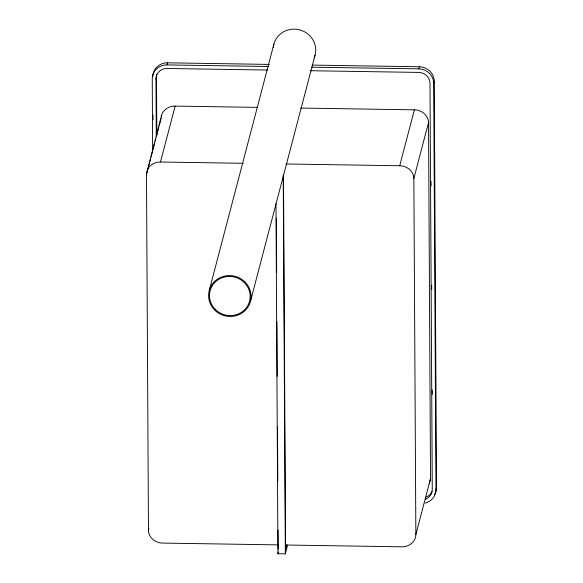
<?xml version="1.0" encoding="UTF-8"?>
<svg xmlns="http://www.w3.org/2000/svg" width="583" height="583" viewBox="0 0 583 583"><rect width="100%" height="100%" fill="white"/><g stroke="black" fill="none" stroke-linecap="round" stroke-linejoin="round"><path stroke-width="0.87" d="M278.718 544.894L162.621 543.079C155.661 543.13 148.512 537.664 148.476 530.362L146.479 174.281L161.608 115.142C163.313 109.415 169.369 105.931 175.148 106.091L257.016 107.374M286.013 163.976L399.712 165.754C406.672 165.703 413.821 171.169 413.857 178.471L415.854 534.553C415.949 541.796 408.719 547.153 401.847 546.825L285.75 545.003M300.675 108.059L414.382 109.837C421.341 109.786 428.49 115.252 428.527 122.554L430.516 478.636L429.474 483.402M161.258 116.738L161.608 115.142M156.273 136.364L155.953 78.989L156.499 76.898A11.143 10.662 14.7 0 1 156.863 74.136M152.644 149.969L152.25 78.931A14.852 14.211 14.7 0 1 166.978 64.91L167.532 62.818L269.346 64.414M146.479 174.281L148.315 167.292M148.774 165.543L149.459 162.919M149.918 161.178L150.603 158.554M151.063 156.805L152.44 151.565M152.899 149.816L154.728 142.828M155.187 141.079L155.88 138.463M156.339 136.714L157.024 134.09M157.483 132.341L158.853 127.101M159.312 125.352L161.148 118.364M146.938 171.052C148.643 165.332 154.699 161.841 160.478 162.008L175.148 106.091M209.261 290.414L273.915 43.987M148.476 530.362L148.935 528.613M250.391 301.644A21.316 20.398 14.7 0 0 224.215 276.182A21.316 20.398 14.7 0 0 214.879 310.251A21.316 20.398 14.7 0 0 250.391 301.644L315.039 55.217M287.616 545.149L285.335 553.85L277.931 553.733L278.382 551.992M286.727 544.908L285.59 549.244L283.491 174.579M425.073 503.129A14.852 14.211 14.7 0 0 435.975 489.538L433.694 83.34A14.852 14.211 14.7 0 0 418.805 68.852L419.352 66.768L312.08 65.085M399.712 165.754L414.382 109.837M433.694 83.34L434.24 81.248A14.852 14.211 14.7 0 0 419.352 66.768M413.857 178.471L428.527 122.554M415.854 534.553L430.516 478.636M435.975 489.538L436.521 487.446L434.24 81.248M166.978 64.91L268.369 66.498M311.985 67.183L418.805 68.852M267.48 70.047L167 68.473A11.143 10.662 14.7 0 0 155.953 78.989M310.192 70.718L418.82 72.416A11.143 10.662 14.7 0 1 429.992 83.282L432.273 489.48A11.143 10.662 14.7 0 1 425.466 499.245M160.478 162.008L243.257 163.306M431.099 181.379L431.129 185.933M431.682 285.204L431.712 289.758M432.273 389.94L432.295 394.494M283.214 174.776L285.335 553.85M276.327 218.108L276.634 272.676M276.91 321.78L277.216 376.341M277.493 426.362L277.8 480.924M278.076 530.027L278.186 549.128M275.97 203.751L277.931 553.733M156.499 76.898L156.827 135.19M153.008 115.091L153.037 119.646M152.797 76.839A14.852 14.211 14.7 0 1 167.532 62.818M273.289 47.493A21.316 20.398 14.7 0 1 299.414 29.813A21.316 20.398 14.7 0 1 314.157 57.739M436.521 487.446A14.852 14.211 14.7 0 1 434.575 494.544M431.996 491.469A11.143 10.662 14.7 0 1 426.013 497.161M215.528 309.639A20.39 19.509 14.7 0 0 249.495 301.396A20.39 19.509 14.7 0 0 224.455 277.042A20.39 19.509 14.7 0 0 215.528 309.639"/></g></svg>
